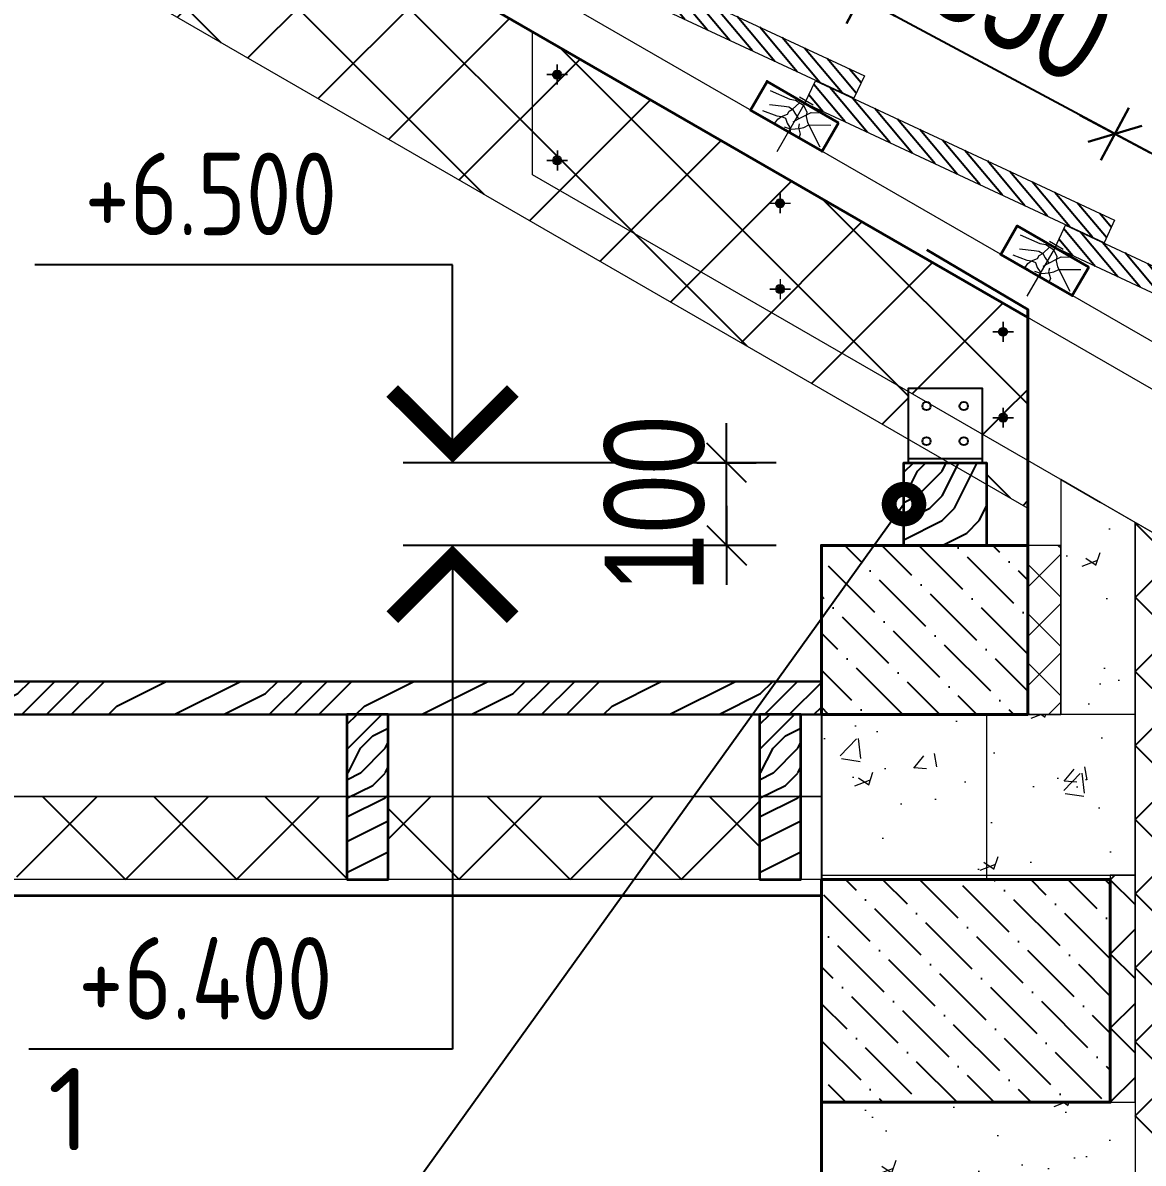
# Model space of a CAD drawing. Extents: x -12289450 to -10763036, y -7834513 to -6150123.
# Drawn here: x -10887902 to -10886544, y -7677594 to -7676211 of the extents above; entities that cross this region are included whole.
import ezdxf

# ---------------------------------------------------------------- set-up
doc = ezdxf.new("R2010")
doc.units = 0
doc.header["$LTSCALE"] = 25
doc.header["$PDMODE"] = 35
doc.linetypes.add('CENTER', pattern=[50.8, 31.75, -6.35, 6.35, -6.35])
doc.linetypes.add('HIDDEN', pattern=[9.525, 6.35, -3.175])
doc.layers.get('DefPoints').update_dxf_attribs({"color": 10, "lineweight": 30})
for name, color, linetype in [('005-РАЗМЕРЫ', 252, 'Continuous'), ('008-ШТРИХОВКА', 252, 'Continuous'), ('014-ОСИ', 251, 'CENTER'), ('1рамка1', 7, 'Continuous'), ('Крыши', 7, 'Continuous'), ('Примечания', 7, 'Continuous')]:
    doc.layers.add(name, color=color, linetype=linetype)
for name, color, linetype, lineweight in [('RAZMER', 7, 'Continuous', 9), ('Перегор', 4, 'Continuous', 20), ('Стена', 7, 'Continuous', 5), ('СТЕНЫ', 5, 'Continuous', 40), ('Штрих', 9, 'Continuous', 13), ('штриховка', 252, 'Continuous', 9)]:
    doc.layers.add(name, color=color, linetype=linetype, lineweight=lineweight)
doc.styles.add('GOST 2.304', font='cs_gost2304.shx')
doc.styles.add('ROMANT', font='romant.shx', dxfattribs={"height": 2})
doc.styles.add('TXT0', font='txt', dxfattribs={"width": 0.8})
doc.dimstyles.new('Копия 3 РАЗМЕРЫ 3', dxfattribs={"dimscale": 30, "dimtxt": 4, "dimasz": 0.08, "dimexe": 0, "dimexo": 0, "dimgap": 0.9, "dimtad": 1, "dimdec": 0, "dimzin": 0, "dimdsep": 46, "dimtxsty": 'TXT0', "dimblk1": 'A8MITTA', "dimblk2": 'A8MITTA', "dimsah": 1, "dimcen": 0.3, "dimse1": 1, "dimse2": 1, "dimadec": 0, "dimazin": 0, "dimtp": 6, "dimtm": 6, "dimtfac": 1, "dimtdec": 0, "dimtofl": 0, "dimtmove": 0, "dimatfit": 3, "dimldrblk": 'A8MITTA', "dimfxl": 0, "dimtolj": 1, "dimtzin": 0, "dimarcsym": 0})
pattern_1 = [(135, (32807.712, 2853.85), (-61.73926083, 16.83798023), [79.375, -15.875, 0, -15.875])]

# ---------------------------------------------------------------- blocks, each defined once
blk = doc.blocks.new('ytjtyj')
at = {"layer": 'Перегор', "linetype": 'Continuous'}
for p, q in [((-3.6, 13.4), (-21.6, 6.9)), ((-12.6, 10.2), (11.8, -56.9))]:
    blk.add_line(p, q, dxfattribs=at)
at = {"layer": 'Стена', "linetype": 'Continuous', "ltscale": 100}
blk.add_line((51.9, -12.5), (38.2, 25), dxfattribs=at)
blk.add_lwpolyline([(-55.8, -9.2), (-42.1, -46.8), (51.9, -12.5), (38.2, 25), (-55.8, -9.2)], close=True, dxfattribs=at)
at = {"layer": 'Штрих', "linetype": 'Continuous', "ltscale": 100}
for p, q in [((32.8, 15.1), (7.6, 8.6)), ((-10.2, 4.4), (-15.6, -3.3)), ((0.3, 8.6), (-10.2, 4.4)), ((2, -2.6), (-4.9, 6.5)), ((7.6, 8.6), (0.3, 8.6)), ((-20.7, -18.1), (-46.9, -13.8)), ((-20.7, -2.7), (-33.2, -0.9)), ((-15.6, -6.6), (-20.7, -2.7)), ((-15.6, -8.5), (-18.6, -15.3)), ((-15.6, -3.3), (-15.6, -8.5)), ((-7.2, -13), (-15.6, -6.6)), ((-1.7, -7.1), (-7.2, -13)), ((-1.2, -17.6), (-7.2, -13)), ((2, -2.6), (-1.7, -7.1)), ((7.1, -0.5), (2, -2.6)), ((5.7, -5.8), (2, -2.6)), ((7.2, -9.7), (5.7, -5.8)), ((12.9, -0.7), (7.1, -0.5)), ((13.7, -13.8), (7.2, -9.7)), ((13.7, -13.8), (8.7, -14.8)), ((30.7, -2.1), (12.9, -0.7)), ((17.6, -17.7), (13.7, -13.8)), ((19.4, -13.8), (13.7, -13.8)), ((37.5, -10.5), (19.4, -13.8)), ((-18.6, -15.3), (-38.4, -41.9)), ((-15.1, -22.2), (-20.7, -18.1)), ((-9.5, -24.4), (-15.1, -22.2)), ((-8.9, -23.1), (-12.3, -30.7)), ((-0.7, -26.6), (-9.5, -24.4)), ((-9, -18.9), (-8.9, -23.1)), ((8.3, -25.3), (-0.7, -26.6)), ((1.3, -25.2), (0.1, -30.6)), ((5.7, -20.6), (1.3, -25.2)), ((8.7, -14.8), (5.7, -20.6)), ((17.5, -23.8), (14, -25.5)), ((21.4, -22.6), (17.5, -23.8)), ((20.1, -23), (17.6, -17.7)), ((-12.3, -30.7), (-11.7, -34.8))]:
    blk.add_line(p, q, dxfattribs=at)
blk = doc.blocks.new('A8MITTA', base_point=(3180, 3140))
for p, q in [((3180, 3155), (3180, 3125)), ((3170, 3130), (3190, 3150)), ((3160, 3140), (3200, 3140))]:
    blk.add_line(p, q)
blk = doc.blocks.new('*D1238')
at = {"layer": '005-РАЗМЕРЫ', "color": 0, "lineweight": -2, "ltscale": 4, "transparency": 16777216}
blk.add_line((-10886272.5, -7676510.5), (-10886576.5, -7676347.3), dxfattribs=at)
at = {"layer": 'DefPoints', "color": 0, "ltscale": 4, "transparency": 16777216}
for p in [(-10886578.6, -7676346.1), (-10886661, -7676499.5), (-10886357.9, -7676674.5)]:
    blk.add_point(p, dxfattribs=at)
at = {"layer": '005-РАЗМЕРЫ', "color": 0, "lineweight": -2, "ltscale": 4, "transparency": 16777216, "xscale": 2.4, "yscale": 2.4, "zscale": 2.4}
for p, rotation in [((-10886578.6, -7676346.1), 151.7584222115959), ((-10886270.4, -7676511.7), 331.7584222115959)]:
    blk.add_blockref('A8MITTA', p, dxfattribs=dict(at, rotation=rotation))
at = {"layer": '005-РАЗМЕРЫ', "color": 0, "ltscale": 4, "transparency": 16777216, "insert": (-10886383.3, -7676352.3), "char_height": 120, "attachment_point": 5, "rotation": 331.7584, "style": 'TXT0'}
blk.add_mtext('\\A1;350', dxfattribs=at)
blk = doc.blocks.new('*D1239')
at = {"layer": '005-РАЗМЕРЫ', "color": 0, "lineweight": -2, "ltscale": 4, "transparency": 16777216}
blk.add_line((-10886580.7, -7676345), (-10886884.7, -7676181.7), dxfattribs=at)
at = {"layer": 'DefPoints', "color": 0, "ltscale": 4, "transparency": 16777216}
for p in [(-10886886.8, -7676180.6), (-10886964.1, -7676324.5), (-10886661, -7676499.5)]:
    blk.add_point(p, dxfattribs=at)
at = {"layer": '005-РАЗМЕРЫ', "color": 0, "lineweight": -2, "ltscale": 4, "transparency": 16777216, "xscale": 2.4, "yscale": 2.4, "zscale": 2.4}
for p, rotation in [((-10886886.8, -7676180.6), 151.7584222115959), ((-10886578.6, -7676346.1), 331.7584222115959)]:
    blk.add_blockref('A8MITTA', p, dxfattribs=dict(at, rotation=rotation))
at = {"layer": '005-РАЗМЕРЫ', "color": 0, "ltscale": 4, "transparency": 16777216, "insert": (-10886691.5, -7676186.7), "char_height": 120, "attachment_point": 5, "rotation": 331.7584, "style": 'TXT0'}
blk.add_mtext('\\A1;350', dxfattribs=at)
blk = doc.blocks.new('*D1240')
at = {"layer": '005-РАЗМЕРЫ', "color": 0, "lineweight": -2, "ltscale": 4, "transparency": 16777216}
blk.add_line((-10886888.9, -7676179.5), (-10887192.8, -7676016.2), dxfattribs=at)
at = {"layer": 'DefPoints', "color": 0, "ltscale": 4, "transparency": 16777216}
for p in [(-10887195, -7676015.1), (-10887267.2, -7676149.5), (-10886964.1, -7676324.5)]:
    blk.add_point(p, dxfattribs=at)
at = {"layer": '005-РАЗМЕРЫ', "color": 0, "lineweight": -2, "ltscale": 4, "transparency": 16777216, "xscale": 2.4, "yscale": 2.4, "zscale": 2.4}
for p, rotation in [((-10887195, -7676015.1), 151.7584222115959), ((-10886886.8, -7676180.6), 331.7584222115959)]:
    blk.add_blockref('A8MITTA', p, dxfattribs=dict(at, rotation=rotation))
at = {"layer": '005-РАЗМЕРЫ', "color": 0, "ltscale": 4, "transparency": 16777216, "insert": (-10886999.7, -7676021.2), "char_height": 120, "attachment_point": 5, "rotation": 331.7584, "style": 'TXT0'}
blk.add_mtext('\\A1;350', dxfattribs=at)
blk = doc.blocks.new('*D1251')
at = {"layer": '005-РАЗМЕРЫ', "color": 0, "lineweight": -2, "ltscale": 4, "transparency": 16777216}
blk.add_line((-10887049.2, -7676842.5), (-10887049.2, -7676747.3), dxfattribs=at)
at = {"layer": 'DefPoints', "color": 0, "ltscale": 4, "transparency": 16777216}
for p in [(-10887052.9, -7676744.9), (-10887049.2, -7676744.9), (-10887052.9, -7676844.9)]:
    blk.add_point(p, dxfattribs=at)
at = {"layer": '005-РАЗМЕРЫ', "color": 0, "lineweight": -2, "ltscale": 4, "transparency": 16777216, "xscale": 2.4, "yscale": 2.4, "zscale": 2.4}
for p, rotation in [((-10887049.2, -7676744.9), 90), ((-10887049.2, -7676844.9), 270)]:
    blk.add_blockref('A8MITTA', p, dxfattribs=dict(at, rotation=rotation))
at = {"layer": '005-РАЗМЕРЫ', "color": 0, "ltscale": 4, "transparency": 16777216, "insert": (-10887136.2, -7676794.9), "char_height": 120, "attachment_point": 5, "rotation": 90, "style": 'TXT0'}
blk.add_mtext('\\A1;100', dxfattribs=at)

msp = doc.modelspace()

# ---------------------------------------------------------------- hatches: boundary and pattern name
at = {"layer": '008-ШТРИХОВКА', "ltscale": 3}
h = msp.add_hatch(dxfattribs=at)
h.set_pattern_fill('ANSI37', color=256, scale=30)
h.set_pattern_definition([(45, (-10891138.46, -7676799.76), (-67.352, 67.352), []), (135, (-10891138.46, -7676799.76), (-67.352, -67.352), [])])
h.paths.add_polyline_path([(-10890027.6, -7675150.5, -0.121044), (-10890162.8, -7674997.7), (-10891138.5, -7675560.9), (-10891138.5, -7675791.9), (-10891017.8, -7675722.2), (-10891036.5, -7675661, -0.503597), (-10891048.1, -7675652.3, -1), (-10891030.1, -7675652.3, -0.330143), (-10891036.5, -7675661), (-10891017.8, -7675722.2)])
h.paths.add_polyline_path([(-10889834.2, -7675038.8), (-10889834.2, -7675010), (-10889984.1, -7675010), (-10889984.1, -7674894.4), (-10890162.8, -7674997.7, 0.121044), (-10890027.6, -7675150.5)])
h.paths.add_polyline_path([(-10889829.2, -7674919.9), (-10889784.2, -7674919.9), (-10889784.2, -7674779), (-10889784.2, -7674779), (-10889984.1, -7674894.4), (-10889984.1, -7675010), (-10889834.2, -7675010), (-10889834.2, -7675009.9), (-10889829.2, -7675009.9)])
h.paths.add_polyline_path([(-10889584.1, -7674894.6), (-10889784.2, -7674779), (-10889784.2, -7674919.9), (-10889739.2, -7674919.9), (-10889739.2, -7675009.9), (-10889734.2, -7675009.9), (-10889584.1, -7675010)])
h.paths.add_polyline_path([(-10889719.3, -7674912), (-10889719.3, -7674911, 0.400203), (-10889724, -7674916), (-10889723.1, -7674916, -0.40079)], flags=0)
h.paths.add_polyline_path([(-10889719.2, -7674912), (-10889719.2, -7674911, 0.406669), (-10889724.1, -7674916), (-10889723, -7674916, -0.40079)], flags=16)
h.paths.add_polyline_path([(-10889649.3, -7674920), (-10889649.3, -7674921, 0.425077), (-10889644.1, -7674916), (-10889645.1, -7674916, -0.427766)], flags=16)
h.paths.add_polyline_path([(-10889719.3, -7674975.7), (-10889719.3, -7674974.7, 0.400203), (-10889724, -7674979.7), (-10889723.1, -7674979.7, -0.40079)], flags=16)
h.paths.add_polyline_path([(-10889719.2, -7674983.7), (-10889719.2, -7674984.7, 0.421798), (-10889714.1, -7674979.7), (-10889715, -7674979.7, -0.427766)], flags=16)
h.paths.add_polyline_path([(-10889719.3, -7674848.2), (-10889719.3, -7674847.2, 0.400203), (-10889724, -7674852.2), (-10889723.1, -7674852.2, -0.40079)], flags=0)
h.paths.add_polyline_path([(-10889719.2, -7674848.2), (-10889719.2, -7674847.2, 0.406669), (-10889724.1, -7674852.2), (-10889723, -7674852.2, -0.40079)], flags=16)
h.paths.add_polyline_path([(-10889405.4, -7674997.7), (-10889584.1, -7674894.6), (-10889584.1, -7675010), (-10889734.2, -7675010), (-10889734.2, -7675038.8), (-10889540.7, -7675150.6, 0.121047)])
h.paths.add_polyline_path([(-10889405.4, -7674997.7, -0.121047), (-10889540.7, -7675150.6), (-10888788.1, -7675585.1), (-10888672.6, -7675431.1, -0.379494), (-10888675, -7675419.4)])
h.paths.add_polyline_path([(-10888544.3, -7675494.9), (-10888544.3, -7675725.8), (-10888316.3, -7675857.5), (-10888245.9, -7675781.6, -0.208652), (-10888248.8, -7675775, -1), (-10888230.8, -7675775, -0.654736), (-10888245.9, -7675781.6), (-10888316.3, -7675857.5), (-10886829.2, -7676716), (-10886829.2, -7676658.3), (-10887284.2, -7676395.6), (-10887284.2, -7676222.4)])
h.paths.add_polyline_path([(-10886684.2, -7676742), (-10886739.2, -7676710.3), (-10886739.2, -7676744.9), (-10886734.2, -7676744.9), (-10886734.2, -7676770.9), (-10886684.2, -7676799.8)])
h.paths.add_polyline_path([(-10886766.7, -7676718.6, 1), (-10886756.7, -7676718.6, 1)], flags=17)
h.paths.add_polyline_path([(-10886739.2, -7676654.9), (-10886829.2, -7676654.9), (-10886829.2, -7676658.3), (-10886807, -7676671.1, -0.277163), (-10886802.5, -7676673.7), (-10886739.2, -7676710.3)], flags=17)
h.paths.add_polyline_path([(-10886756.7, -7676676.1, -1), (-10886766.7, -7676676.1, -1)], flags=16)
h.paths.add_polyline_path([(-10886684.2, -7676568.8), (-10887284.2, -7676222.4), (-10887284.2, -7676395.6), (-10886829.2, -7676658.3), (-10886829.2, -7676654.9), (-10886739.2, -7676654.9), (-10886739.2, -7676710.3), (-10886684.2, -7676742)])
h.paths.add_polyline_path([(-10886719.2, -7676586.1, -1), (-10886709.2, -7676586.1, -1)], flags=16)
h.paths.add_polyline_path([(-10886718.2, -7676586.1, -1), (-10886710.2, -7676586.1, -1)], flags=0)
h.paths.add_polyline_path([(-10886709, -7676690.2, -1), (-10886719, -7676690.2, -1)], flags=16)
h.paths.add_polyline_path([(-10886979.2, -7676534.3, -1), (-10886989.2, -7676534.3, -1)], flags=16)
h.paths.add_polyline_path([(-10886979.4, -7676430.3, -1), (-10886989.4, -7676430.3, -1)], flags=16)
h.paths.add_polyline_path([(-10886980.3, -7676430.3, -1), (-10886988.4, -7676430.3, -1)], flags=0)
h.paths.add_polyline_path([(-10887249.4, -7676378.3, -1), (-10887259.4, -7676378.3, -1)], flags=16)
h.paths.add_polyline_path([(-10887249.5, -7676274.3, -1), (-10887259.5, -7676274.3, -1)], flags=16)
h.paths.add_polyline_path([(-10887250.5, -7676274.3, -1), (-10887258.6, -7676274.3, -1)], flags=0)
at = {"layer": '008-ШТРИХОВКА'}
h = msp.add_hatch(dxfattribs=at)
h.set_pattern_fill('ANSI31', color=251, scale=4, angle=5, style=0)
h.set_pattern_definition([(130, (-22644747.984, -662320.611), (9.728764428, 8.163402643), [])])
h.paths.add_polyline_path([(-10887254.7, -7676135.2), (-10887253.2, -7676132.5), (-10887255.9, -7676130.9), (-10887244.6, -7676106.8), (-10886882.1, -7676275.9), (-10886894.8, -7676303)])
h = msp.add_hatch(dxfattribs=at)
h.set_pattern_fill('ANSI31', color=251, scale=4, angle=5, style=0)
h.set_pattern_definition([(130, (-22644444.875, -662495.611), (9.728764428, 8.163402643), [])])
h.paths.add_polyline_path([(-10886951.6, -7676310.2), (-10886950.1, -7676307.5), (-10886952.8, -7676305.9), (-10886941.5, -7676281.8), (-10886579, -7676450.9), (-10886591.7, -7676478)])
h = msp.add_hatch(dxfattribs=at)
h.set_pattern_fill('ANSI31', color=251, scale=4, angle=5, style=0)
h.set_pattern_definition([(130, (-22644141.766, -662670.611), (9.728764428, 8.163402643), [])])
h.paths.add_polyline_path([(-10886648.5, -7676485.2), (-10886647, -7676482.5), (-10886649.7, -7676480.9), (-10886638.4, -7676456.8), (-10886275.9, -7676625.9), (-10886288.6, -7676653)])
h = msp.add_hatch(dxfattribs=at)
h.set_pattern_fill('WOODFACE', color=251, scale=300, style=0, pattern_type=2)
h.set_pattern_definition([(0, (787321.93, -569530.14), (300, 300), [15, -285]), (90, (787441.93, -569425.14), (-300, 300), [30, -270]), (45, (787381.93, -569455.14), (3e-14, 300), [21.21, -63.63, 21.21, -42.42, 148.5, -127.2940687]), (45, (787306.93, -569545.14), (3e-14, 300), [21.213, -42.426, 21.213, -339.4120686]), (45, (787411.93, -569515.14), (3e-14, 300), [21.213, -403.0510686]), (45, (787441.93, -569530.14), (3e-14, 300), [21.213, -403.0510686]), (45, (787396.93, -569500.14), (3e-14, 300), [21.213, -403.0510686]), (45, (787381.93, -569485.14), (3e-14, 300), [42.426, -381.8380686]), (45, (787456.93, -569260.14), (3e-14, 300), [42.426, -381.8380686]), (45, (787351.93, -569470.14), (3e-14, 300), [84.852, -339.4120686]), (45, (787336.93, -569455.14), (3e-14, 300), [84.852, -339.4120686]), (45, (787531.93, -569365.14), (3e-14, 300), [84.852, -339.4120686]), (45, (787321.93, -569425.14), (3e-14, 300), [63.6396, -360.6244686]), (45, (787261.93, -569380.14), (3e-14, 300), [63.6396, -360.6244686]), (45, (787291.93, -569410.14), (3e-14, 300), [63.6396, -360.6244686]), (45, (787486.93, -569320.14), (3e-14, 300), [106.06602, -318.1980486]), (45, (787456.93, -569305.14), (3e-14, 300), [106.06602, -318.1980486]), (45, (787486.93, -569380.14), (3e-14, 300), [148.492424, -275.7716445]), (26.5650512, (787351.93, -569500.14), (300, 1e-07), [33.541017, -637.279374]), (26.5650512, (787411.93, -569410.14), (300, 1e-07), [33.541017, -637.279374]), (26.5650512, (787396.93, -569440.14), (300, 1e-07), [33.541017, -637.279374]), (26.5650512, (787336.93, -569530.14), (300, 1e-07), [67.08204, -603.738353]), (26.5650512, (787396.93, -569395.14), (300, 1e-07), [100.623059, -570.197334]), (26.5650512, (787366.93, -569380.14), (300, 1e-07), [134.1640785, -536.6563146]), (26.5650512, (787336.93, -569365.14), (300, 1e-07), [134.1640785, -536.6563146]), (26.5650512, (787291.93, -569275.14), (300, 1e-07), [134.1640785, -536.6563146]), (26.5650512, (787291.93, -569305.14), (300, 1e-07), [167.7051, -503.115293]), (26.5650512, (787306.93, -569335.14), (300, 1e-07), [167.7051, -503.115293]), (63.4349488, (787411.93, -569455.14), (2e-08, 300), [33.541017, -637.279374]), (63.4349488, (787366.93, -569485.14), (2e-08, 300), [33.541017, -637.279374]), (63.4349488, (787321.93, -569530.14), (2e-08, 300), [67.08204, -603.738353]), (63.4349488, (787411.93, -569485.14), (2e-08, 300), [67.08204, -603.738353]), (63.4349488, (787291.93, -569545.14), (2e-08, 300), [100.623059, -570.197334]), (63.4349488, (787261.93, -569545.14), (2e-08, 300), [134.1640785, -536.6563146]), (63.4349488, (787531.93, -569530.14), (2e-08, 300), [134.1640785, -536.6563146]), (63.4349488, (787426.93, -569500.14), (2e-08, 300), [134.1640785, -536.6563146]), (63.4349488, (787486.93, -569530.14), (2e-08, 300), [167.7051, -503.115293]), (63.4349488, (787456.93, -569515.14), (2e-08, 300), [167.7051, -503.115293])])
h.paths.add_polyline_path([(-10886734.2, -7676844.9), (-10886734.2, -7676744.9), (-10886834.2, -7676744.9), (-10886834.2, -7676844.9)])
at = {"layer": '008-ШТРИХОВКА', "ltscale": 4}
h = msp.add_hatch(dxfattribs=at)
h.set_pattern_fill('ANSI37', color=256, scale=20, style=0)
h.set_pattern_definition([(45, (-10886554.17, -7680589.875), (-44.9013, 44.9013), []), (135, (-10886554.17, -7680589.875), (-44.9013, -44.9013), [])])
h.paths.add_polyline_path([(-10886554.1, -7677811.4), (-10886504.2, -7677811.4), (-10886504.2, -7676846), (-10886554.2, -7676817.1), (-10886554.2, -7677049.9)])
h = msp.add_hatch(dxfattribs=at)
h.set_pattern_fill('ANSI36', color=256, scale=10, angle=90, style=0)
h.set_pattern_definition(pattern_1)
h.paths.add_polyline_path([(-10886684.2, -7676844.9), (-10886934.2, -7676844.9), (-10886934.2, -7677049.9), (-10886684.2, -7677049.9)])
at = {"layer": '008-ШТРИХОВКА', "lineweight": 9}
h = msp.add_hatch(dxfattribs=at)
h.set_pattern_fill('ANSI37', color=251, scale=13.333333, angle=90, style=0)
h.set_pattern_definition([(135, (-11615208.635, -7047784.715), (-29.934187, -29.934187), []), (225, (-11615208.635, -7047784.715), (29.934187, -29.934187), [])])
h.paths.add_polyline_path([(-10886644.2, -7676844.9), (-10886684.2, -7676844.9), (-10886684.2, -7677049.9), (-10886644.2, -7677049.9)])
at = {"layer": '008-ШТРИХОВКА'}
h = msp.add_hatch(dxfattribs=at)
h.set_pattern_fill('WOODFACE', color=251, scale=300, style=0, pattern_type=2)
h.set_pattern_definition([(0, (-10896173.06, -7677234.88), (300, 300), [15, -285]), (90, (-10896053.06, -7677129.88), (-300, 300), [30, -270]), (45, (-10896113.06, -7677159.88), (3e-14, 300), [21.21, -63.63, 21.21, -42.42, 148.5, -127.294]), (45, (-10896188.06, -7677249.88), (3e-14, 300), [21.213, -42.426, 21.213, -339.412]), (45, (-10896083.06, -7677219.88), (3e-14, 300), [21.213, -403.051]), (45, (-10896053.06, -7677234.88), (3e-14, 300), [21.213, -403.051]), (45, (-10896098.06, -7677204.88), (3e-14, 300), [21.213, -403.051]), (45, (-10896113.06, -7677189.88), (3e-14, 300), [42.426, -381.838]), (45, (-10896038.06, -7676964.88), (3e-14, 300), [42.426, -381.838]), (45, (-10896143.06, -7677174.88), (3e-14, 300), [84.852, -339.412]), (45, (-10896158.06, -7677159.88), (3e-14, 300), [84.852, -339.412]), (45, (-10895963.06, -7677069.88), (3e-14, 300), [84.852, -339.412]), (45, (-10896173.06, -7677129.88), (3e-14, 300), [63.64, -360.6245]), (45, (-10896233.06, -7677084.88), (3e-14, 300), [63.64, -360.6245]), (45, (-10896203.06, -7677114.88), (3e-14, 300), [63.64, -360.6245]), (45, (-10896008.06, -7677024.88), (3e-14, 300), [106.066, -318.198]), (45, (-10896038.06, -7677009.88), (3e-14, 300), [106.066, -318.198]), (45, (-10896008.06, -7677084.88), (3e-14, 300), [148.492, -275.772]), (26.565, (-10896143.06, -7677204.88), (300, 1e-07), [33.541, -637.279]), (26.565, (-10896083.06, -7677114.88), (300, 1e-07), [33.541, -637.279]), (26.565, (-10896098.06, -7677144.88), (300, 1e-07), [33.541, -637.279]), (26.565, (-10896158.06, -7677234.88), (300, 1e-07), [67.082, -603.738]), (26.565, (-10896098.06, -7677099.88), (300, 1e-07), [100.623, -570.197]), (26.565, (-10896128.06, -7677084.88), (300, 1e-07), [134.164, -536.656]), (26.565, (-10896158.06, -7677069.88), (300, 1e-07), [134.164, -536.656]), (26.565, (-10896203.06, -7676979.88), (300, 1e-07), [134.164, -536.656]), (26.565, (-10896203.06, -7677009.88), (300, 1e-07), [167.705, -503.115]), (26.565, (-10896188.06, -7677039.88), (300, 1e-07), [167.705, -503.115]), (63.435, (-10896083.06, -7677159.88), (2e-08, 300), [33.541, -637.279]), (63.435, (-10896128.06, -7677189.88), (2e-08, 300), [33.541, -637.279]), (63.435, (-10896173.06, -7677234.88), (2e-08, 300), [67.082, -603.738]), (63.435, (-10896083.06, -7677189.88), (2e-08, 300), [67.082, -603.738]), (63.435, (-10896203.06, -7677249.88), (2e-08, 300), [100.623, -570.197]), (63.435, (-10896233.06, -7677249.88), (2e-08, 300), [134.164, -536.656]), (63.435, (-10895963.06, -7677234.88), (2e-08, 300), [134.164, -536.656]), (63.435, (-10896068.06, -7677204.88), (2e-08, 300), [134.164, -536.656]), (63.435, (-10896008.06, -7677234.88), (2e-08, 300), [167.705, -503.115]), (63.435, (-10896038.06, -7677219.88), (2e-08, 300), [167.705, -503.115])])
h.paths.add_polyline_path([(-10891364.2, -7677050), (-10891414.2, -7677050), (-10891422.1, -7677049.9), (-10891372.1, -7677049.9)], flags=16)
h.paths.add_polyline_path([(-10891279.9, -7677009.9), (-10891279.9, -7677050), (-10886934.2, -7677050.1), (-10886934.2, -7677009.9)])
h = msp.add_hatch(dxfattribs=at)
h.set_pattern_fill('WOODFACE', color=251, scale=300, style=0, pattern_type=2)
h.set_pattern_definition([(0, (786646.93, -569866.07), (300, 300), [15, -285]), (90, (786766.93, -569761.07), (-300, 300), [30, -270]), (45, (786706.93, -569791.07), (3e-14, 300), [21.21, -63.63, 21.21, -42.42, 148.5, -127.2940687]), (45, (786631.93, -569881.07), (3e-14, 300), [21.213, -42.426, 21.213, -339.4120686]), (45, (786736.93, -569851.07), (3e-14, 300), [21.213, -403.0510686]), (45, (786766.93, -569866.07), (3e-14, 300), [21.213, -403.0510686]), (45, (786721.93, -569836.07), (3e-14, 300), [21.213, -403.0510686]), (45, (786706.93, -569821.07), (3e-14, 300), [42.426, -381.8380686]), (45, (786781.93, -569596.07), (3e-14, 300), [42.426, -381.8380686]), (45, (786676.93, -569806.07), (3e-14, 300), [84.852, -339.4120686]), (45, (786661.93, -569791.07), (3e-14, 300), [84.852, -339.4120686]), (45, (786856.93, -569701.07), (3e-14, 300), [84.852, -339.4120686]), (45, (786646.93, -569761.07), (3e-14, 300), [63.6396, -360.6244686]), (45, (786586.93, -569716.07), (3e-14, 300), [63.6396, -360.6244686]), (45, (786616.93, -569746.07), (3e-14, 300), [63.6396, -360.6244686]), (45, (786811.93, -569656.07), (3e-14, 300), [106.06602, -318.1980486]), (45, (786781.93, -569641.07), (3e-14, 300), [106.06602, -318.1980486]), (45, (786811.93, -569716.07), (3e-14, 300), [148.492424, -275.7716445]), (26.5650512, (786676.93, -569836.07), (300, 1e-07), [33.541017, -637.279374]), (26.5650512, (786736.93, -569746.07), (300, 1e-07), [33.541017, -637.279374]), (26.5650512, (786721.93, -569776.07), (300, 1e-07), [33.541017, -637.279374]), (26.5650512, (786661.93, -569866.07), (300, 1e-07), [67.08204, -603.738353]), (26.5650512, (786721.93, -569731.07), (300, 1e-07), [100.623059, -570.197334]), (26.5650512, (786691.93, -569716.07), (300, 1e-07), [134.1640785, -536.6563146]), (26.5650512, (786661.93, -569701.07), (300, 1e-07), [134.1640785, -536.6563146]), (26.5650512, (786616.93, -569611.07), (300, 1e-07), [134.1640785, -536.6563146]), (26.5650512, (786616.93, -569641.07), (300, 1e-07), [167.7051, -503.115293]), (26.5650512, (786631.93, -569671.07), (300, 1e-07), [167.7051, -503.115293]), (63.4349488, (786736.93, -569791.07), (2e-08, 300), [33.541017, -637.279374]), (63.4349488, (786691.93, -569821.07), (2e-08, 300), [33.541017, -637.279374]), (63.4349488, (786646.93, -569866.07), (2e-08, 300), [67.08204, -603.738353]), (63.4349488, (786736.93, -569821.07), (2e-08, 300), [67.08204, -603.738353]), (63.4349488, (786616.93, -569881.07), (2e-08, 300), [100.623059, -570.197334]), (63.4349488, (786586.93, -569881.07), (2e-08, 300), [134.1640785, -536.6563146]), (63.4349488, (786856.93, -569866.07), (2e-08, 300), [134.1640785, -536.6563146]), (63.4349488, (786751.93, -569836.07), (2e-08, 300), [134.1640785, -536.6563146]), (63.4349488, (786811.93, -569866.07), (2e-08, 300), [167.7051, -503.115293]), (63.4349488, (786781.93, -569851.07), (2e-08, 300), [167.7051, -503.115293])])
h.paths.add_polyline_path([(-10887459.2, -7677249.9), (-10887459.2, -7677049.9), (-10887509.2, -7677049.9), (-10887509.2, -7677249.9)])
h = msp.add_hatch(dxfattribs=at)
h.set_pattern_fill('WOODFACE', color=251, scale=300, style=0, pattern_type=2)
h.set_pattern_definition([(0, (787146.93, -569866.07), (300, 300), [15, -285]), (90, (787266.93, -569761.07), (-300, 300), [30, -270]), (45, (787206.93, -569791.07), (3e-14, 300), [21.21, -63.63, 21.21, -42.42, 148.5, -127.2940687]), (45, (787131.93, -569881.07), (3e-14, 300), [21.213, -42.426, 21.213, -339.4120686]), (45, (787236.93, -569851.07), (3e-14, 300), [21.213, -403.0510686]), (45, (787266.93, -569866.07), (3e-14, 300), [21.213, -403.0510686]), (45, (787221.93, -569836.07), (3e-14, 300), [21.213, -403.0510686]), (45, (787206.93, -569821.07), (3e-14, 300), [42.426, -381.8380686]), (45, (787281.93, -569596.07), (3e-14, 300), [42.426, -381.8380686]), (45, (787176.93, -569806.07), (3e-14, 300), [84.852, -339.4120686]), (45, (787161.93, -569791.07), (3e-14, 300), [84.852, -339.4120686]), (45, (787356.93, -569701.07), (3e-14, 300), [84.852, -339.4120686]), (45, (787146.93, -569761.07), (3e-14, 300), [63.6396, -360.6244686]), (45, (787086.93, -569716.07), (3e-14, 300), [63.6396, -360.6244686]), (45, (787116.93, -569746.07), (3e-14, 300), [63.6396, -360.6244686]), (45, (787311.93, -569656.07), (3e-14, 300), [106.06602, -318.1980486]), (45, (787281.93, -569641.07), (3e-14, 300), [106.06602, -318.1980486]), (45, (787311.93, -569716.07), (3e-14, 300), [148.492424, -275.7716445]), (26.5650512, (787176.93, -569836.07), (300, 1e-07), [33.541017, -637.279374]), (26.5650512, (787236.93, -569746.07), (300, 1e-07), [33.541017, -637.279374]), (26.5650512, (787221.93, -569776.07), (300, 1e-07), [33.541017, -637.279374]), (26.5650512, (787161.93, -569866.07), (300, 1e-07), [67.08204, -603.738353]), (26.5650512, (787221.93, -569731.07), (300, 1e-07), [100.623059, -570.197334]), (26.5650512, (787191.93, -569716.07), (300, 1e-07), [134.1640785, -536.6563146]), (26.5650512, (787161.93, -569701.07), (300, 1e-07), [134.1640785, -536.6563146]), (26.5650512, (787116.93, -569611.07), (300, 1e-07), [134.1640785, -536.6563146]), (26.5650512, (787116.93, -569641.07), (300, 1e-07), [167.7051, -503.115293]), (26.5650512, (787131.93, -569671.07), (300, 1e-07), [167.7051, -503.115293]), (63.4349488, (787236.93, -569791.07), (2e-08, 300), [33.541017, -637.279374]), (63.4349488, (787191.93, -569821.07), (2e-08, 300), [33.541017, -637.279374]), (63.4349488, (787146.93, -569866.07), (2e-08, 300), [67.08204, -603.738353]), (63.4349488, (787236.93, -569821.07), (2e-08, 300), [67.08204, -603.738353]), (63.4349488, (787116.93, -569881.07), (2e-08, 300), [100.623059, -570.197334]), (63.4349488, (787086.93, -569881.07), (2e-08, 300), [134.1640785, -536.6563146]), (63.4349488, (787356.93, -569866.07), (2e-08, 300), [134.1640785, -536.6563146]), (63.4349488, (787251.93, -569836.07), (2e-08, 300), [134.1640785, -536.6563146]), (63.4349488, (787311.93, -569866.07), (2e-08, 300), [167.7051, -503.115293]), (63.4349488, (787281.93, -569851.07), (2e-08, 300), [167.7051, -503.115293])])
h.paths.add_polyline_path([(-10886959.2, -7677249.9), (-10886959.2, -7677049.9), (-10887009.2, -7677049.9), (-10887009.2, -7677249.9)])
at = {"layer": '008-ШТРИХОВКА', "ltscale": 3}
h = msp.add_hatch(dxfattribs=at)
h.set_pattern_fill('ANSI37', color=256, scale=30)
h.set_pattern_definition([(45, (-10891279.88, -7677249.875), (-67.352, 67.352), []), (135, (-10891279.88, -7677249.875), (-67.352, -67.352), [])])
h.paths.add_polyline_path([(-10890809.2, -7677149.9), (-10891279.9, -7677149.9), (-10891279.9, -7677249.9), (-10890809.2, -7677249.9)])
h.paths.add_polyline_path([(-10890209.2, -7677149.9), (-10890759.2, -7677149.9), (-10890759.2, -7677249.9), (-10890209.2, -7677249.9)])
h.paths.add_polyline_path([(-10889933.7, -7677149.9), (-10890159.2, -7677149.9), (-10890159.2, -7677249.9), (-10889933.1, -7677249.9), (-10889892, -7677184.3, -0.065298)])
h.paths.add_polyline_path([(-10889859.2, -7677201, -0.044463), (-10889892, -7677184.3), (-10889933.1, -7677249.9), (-10889859.2, -7677249.9)])
h.paths.add_polyline_path([(-10889859.2, -7677149.9), (-10889933.7, -7677149.9, 0.065298), (-10889892, -7677184.3, 0.044463), (-10889859.2, -7677201)])
h.paths.add_polyline_path([(-10889209.2, -7677149.4), (-10889629.4, -7677149.3, -0.117308), (-10889709.2, -7677202.8), (-10889709.2, -7677249.9), (-10889209.2, -7677249.9)])
h.paths.add_polyline_path([(-10889629.4, -7677149.3), (-10889709.2, -7677149.3), (-10889709.2, -7677202.8, 0.117308)])
h.paths.add_polyline_path([(-10888889.2, -7677149.5), (-10889159.2, -7677149.4), (-10889159.2, -7677249.9), (-10888889.2, -7677249.9)])
h.paths.add_polyline_path([(-10888419.2, -7677149.6), (-10888789.2, -7677149.5), (-10888789.2, -7677249.9), (-10888419.2, -7677249.9)])
h.paths.add_polyline_path([(-10888009.2, -7677149.6), (-10888369.2, -7677149.6), (-10888369.2, -7677249.9), (-10888009.2, -7677249.9)])
h.paths.add_polyline_path([(-10887509.2, -7677149.8), (-10887909.2, -7677149.7), (-10887909.2, -7677249.9), (-10887509.2, -7677249.9)])
h.paths.add_polyline_path([(-10887089.3, -7677149.8), (-10887459.2, -7677149.8), (-10887459.2, -7677249.9), (-10887161.2, -7677249.9)])
h.paths.add_polyline_path([(-10887009.2, -7677149.9), (-10887089.3, -7677149.8), (-10887161.2, -7677249.9), (-10887009.2, -7677249.9)])
at = {"layer": '008-ШТРИХОВКА', "ltscale": 4}
h = msp.add_hatch(dxfattribs=at)
h.set_pattern_fill('ANSI36', color=256, scale=10, angle=90, style=0)
h.set_pattern_definition(pattern_1)
h.paths.add_polyline_path([(-10886584.2, -7677249.9), (-10886584.2, -7677519.9), (-10886934.1, -7677519.9), (-10886934.1, -7677249.9)])
h = msp.add_hatch(dxfattribs=at)
h.set_pattern_fill('ANSI37', color=256, scale=20, style=0)
h.set_pattern_definition([(45, (-10886584.17, -7677519.88), (-44.901, 44.901), []), (135, (-10886584.17, -7677519.88), (-44.901, -44.901), [])])
h.paths.add_polyline_path([(-10886554.2, -7677244.9), (-10886584.2, -7677244.9), (-10886584.2, -7677519.9), (-10886554.2, -7677519.9)])
at = {"layer": 'Перегор', "linetype": 'Continuous', "ltscale": 5}
h = msp.add_hatch(color=256, dxfattribs=at)
edge = h.paths.add_edge_path()
edge.add_arc((-10887254.5, -7676274.3), 4.01, 0, 360)
h = msp.add_hatch(color=256, dxfattribs=at)
edge = h.paths.add_edge_path()
edge.add_arc((-10887254.4, -7676378.3), 4.01, 0, 360)
h = msp.add_hatch(color=256, dxfattribs=at)
edge = h.paths.add_edge_path()
edge.add_arc((-10886984.4, -7676430.3), 4.01, 0, 360)
h = msp.add_hatch(color=256, dxfattribs=at)
edge = h.paths.add_edge_path()
edge.add_arc((-10886984.2, -7676534.3), 4.01, 0, 360)
h = msp.add_hatch(color=256, dxfattribs=at)
edge = h.paths.add_edge_path()
edge.add_arc((-10886714.2, -7676586.1), 4.01, 0, 360)
h = msp.add_hatch(color=256, dxfattribs=at)
edge = h.paths.add_edge_path()
edge.add_arc((-10886714, -7676690.2), 4.01, 0, 360)
at = {"layer": 'штриховка'}
h = msp.add_hatch(dxfattribs=at)
h.set_pattern_fill('AR-CONC', color=256, style=0)
h.set_pattern_definition([(50, (32807.71, 2853.85), (182.184669, -15.9390855), [19.05, -209.55]), (355, (32807.71, 2853.85), (-35.2434214, 191.0568452), [15.24, -167.6405842]), (100.4514447, (32822.9, 2852.52), (146.941247, 175.117752), [16.1900088, -178.0902446]), (46.1842, (32807.71, 2904.65), (271.079041, -42.042328), [28.575, -314.325]), (96.6355576, (32830.3, 2901.15), (237.404134, 247.4261246), [24.285023, -267.135608]), (351.1841512, (32807.7, 2904.65), (237.404134, 247.4261246), [22.859967, -251.459732]), (21, (32833.11, 2891.95), (151.6143913, -102.2651982), [19.05, -209.55]), (326, (32833.11, 2891.95), (61.8020283, 184.187966), [15.24, -167.64]), (71.451445, (32845.75, 2883.43), (213.4164193, 81.922769), [16.1900088, -178.0899376]), (37.5, (32807.71, 2853.85), (3.08860325, 84.55503887), [0, -165.608, 0, -170.18, 0, -168.275]), (7.5, (32807.71, 2853.85), (66.8196625, 100.1805748), [0, -97.028, 0, -161.798, 0, -64.135]), (327.5, (32751.07, 2853.85), (135.59059517, -5.728744), [0, -63.5, 0, -198.12, 0, -262.89]), (317.5, (32725.67, 2853.85), (148.1291814, 25.426491), [0, -82.55, 0, -131.572, 0, -186.69])])
h.paths.add_polyline_path([(-10886554.2, -7676817.1), (-10886644.2, -7676765.1), (-10886644.2, -7676817.4), (-10886644.2, -7676844.9), (-10886644.2, -7677049.9), (-10886554.2, -7677049.9)])
h.paths.add_polyline_path([(-10886554.2, -7677049.9), (-10886734.2, -7677049.9), (-10886734.2, -7677244.9), (-10886554.2, -7677244.9)])
h.paths.add_polyline_path([(-10886734.2, -7677049.9), (-10886934.2, -7677049.9), (-10886934.2, -7677244.9), (-10886734.2, -7677244.9)])
h.paths.add_polyline_path([(-10886554.1, -7677519.9), (-10886934.2, -7677519.9), (-10886934.2, -7677619.9), (-10886554.1, -7677619.9)])
h.paths.add_polyline_path([(-10886934.2, -7677811.4), (-10886554.2, -7677811.4), (-10886554.2, -7677619.9), (-10886934.2, -7677619.9)])

# ---------------------------------------------------------------- linework, layer by layer
at = {"lineweight": 25, "ltscale": 20}
msp.add_line((-10886834.2, -7676794.9), (-10887422.6, -7677613.6), dxfattribs=at)
at = {"lineweight": 25, "ltscale": 20, "const_width": 36}
msp.add_lwpolyline([(-10886825.2, -7676795.7, 1), (-10886843.1, -7676794.1, 1)], format="xyb", close=True, dxfattribs=at)
at = {"layer": '008-ШТРИХОВКА', "ltscale": 3}
msp.add_lwpolyline([(-10886934.2, -7677149.9), (-10889709.2, -7677149.3)], dxfattribs=at)
at = {"layer": '014-ОСИ'}
msp.add_lwpolyline([(-10886934.2, -7676896.6), (-10886934.2, -7678056.7)], dxfattribs=at)
at = {"layer": '1рамка1', "color": 7, "lineweight": 25, "ltscale": 133.333333}
msp.add_line((-10886739.2, -7676739.9), (-10886829.2, -7676739.9), dxfattribs=at)
msp.add_lwpolyline([(-10886829.2, -7676744.9), (-10886739.2, -7676744.9), (-10886739.2, -7676654.9), (-10886829.2, -7676654.9), (-10886829.2, -7676744.9)], close=True, dxfattribs=at)
for centre in [(-10887254.5, -7676274.3), (-10887254.4, -7676378.3), (-10886984.4, -7676430.3), (-10886984.2, -7676534.3), (-10886714.2, -7676586.1), (-10886806.9, -7676676.1), (-10886761.7, -7676676.1), (-10886714, -7676690.2), (-10886806.9, -7676718.6), (-10886761.7, -7676718.6)]:
    msp.add_circle(centre, 5, dxfattribs=at)
at = {"layer": 'RAZMER', "ltscale": 4}
for p, q in [((-10885734.2, -7677059.6), (-10889784.2, -7674721.3)), ((-10885764.2, -7677100), (-10889784.2, -7674779)), ((-10887284.2, -7676395.6), (-10887284.2, -7676222.4)), ((-10885839.2, -7677229.9), (-10887284.2, -7676395.6))]:
    msp.add_line(p, q, dxfattribs=at)
for points in [[(-10889784.2, -7675010), (-10886684.2, -7676799.8), (-10886684.2, -7676568.8), (-10889784.2, -7674779)], [(-10886934.2, -7677249.9), (-10891279.9, -7677249.9)]]:
    msp.add_lwpolyline(points, dxfattribs=at)
at = {"layer": 'RAZMER', "color": 1, "lineweight": 35, "ltscale": 4}
msp.add_lwpolyline([(-10886834.2, -7676844.9), (-10886834.2, -7676744.9), (-10886734.2, -7676744.9), (-10886734.2, -7676844.9), (-10886834.2, -7676844.9)], dxfattribs=at)
msp.add_lwpolyline([(-10886734.2, -7676744.9), (-10886734.2, -7676844.9), (-10886834.2, -7676844.9), (-10886834.2, -7676744.9)], close=True, dxfattribs=at)
at = {"layer": 'Крыши', "color": 4, "lineweight": 35, "ltscale": 3}
for points in [[(-10887509.2, -7677249.9), (-10887459.2, -7677249.9), (-10887459.2, -7677049.9), (-10887509.2, -7677049.9)], [(-10887009.2, -7677249.9), (-10886959.2, -7677249.9), (-10886959.2, -7677049.9), (-10887009.2, -7677049.9)]]:
    msp.add_lwpolyline(points, close=True, dxfattribs=at)
at = {"layer": 'Крыши', "lineweight": 35, "ltscale": 3}
msp.add_lwpolyline([(-10886934.2, -7677269.9), (-10891279.9, -7677269.9)], dxfattribs=at)
at = {"layer": 'Перегор', "linetype": 'Continuous', "lineweight": 40, "ltscale": 100}
msp.add_line((-10886684.2, -7676568.8), (-10889784.2, -7674779), dxfattribs=at)
at = {"layer": 'Перегор', "linetype": 'Continuous', "ltscale": 100}
for points in [[(-10886882.1, -7676275.9), (-10886894.8, -7676303), (-10887257.3, -7676134), (-10887244.6, -7676106.8)], [(-10886579, -7676450.9), (-10886591.7, -7676478), (-10886954.2, -7676309), (-10886941.5, -7676281.8)], [(-10886275.9, -7676625.9), (-10886288.6, -7676653), (-10886651.1, -7676484), (-10886638.4, -7676456.8)]]:
    msp.add_lwpolyline(points, close=True, dxfattribs=at)
at = {"layer": 'Перегор', "linetype": 'Continuous', "ltscale": 5, "const_width": 2}
for points in [[(-10887254.4, -7676262), (-10887254.4, -7676286.5)], [(-10887267.3, -7676274.3), (-10887241.8, -7676274.3)], [(-10887254.2, -7676366), (-10887254.2, -7676390.6)], [(-10887267.1, -7676378.3), (-10887241.6, -7676378.3)], [(-10886984.2, -7676418), (-10886984.2, -7676442.5)], [(-10886997.1, -7676430.3), (-10886971.6, -7676430.3)], [(-10886984, -7676522), (-10886984, -7676546.5)], [(-10886996.9, -7676534.3), (-10886971.4, -7676534.3)], [(-10886714, -7676573.9), (-10886714, -7676598.4)], [(-10886726.9, -7676586.1), (-10886701.4, -7676586.1)], [(-10886726.7, -7676690.2), (-10886701.2, -7676690.2)], [(-10886713.8, -7676677.9), (-10886713.8, -7676702.4)]]:
    msp.add_lwpolyline(points, dxfattribs=at)
at = {"layer": 'Перегор', "linetype": 'Continuous', "lineweight": 40, "ltscale": 100}
msp.add_lwpolyline([(-10886879.2, -7676844.9), (-10886879.2, -7676844.9), (-10886684.2, -7676844.9), (-10886684.2, -7676559), (-10886806.5, -7676486.6)], dxfattribs=at)
at = {"layer": 'Перегор', "linetype": 'Continuous', "ltscale": 5}
for centre in [(-10887254.5, -7676274.3), (-10886984.4, -7676430.3), (-10886714.2, -7676586.1)]:
    msp.add_circle(centre, 4.01, dxfattribs=at)
at = {"layer": 'Примечания', "linetype": 'Continuous', "lineweight": 25, "ltscale": 40}
for p, q in [((-10887381.2, -7676504.9), (-10887887.2, -7676504.9)), ((-10887381.2, -7676744.9), (-10887381.2, -7676504.9)), ((-10886989.1, -7676744.9), (-10887441.2, -7676744.9)), ((-10886989.1, -7676844.9), (-10887441.2, -7676844.9)), ((-10887381.2, -7676844.9), (-10887381.2, -7677455.8)), ((-10887381.2, -7677455.8), (-10887894.7, -7677455.8))]:
    msp.add_line(p, q, dxfattribs=at)
at = {"layer": 'Примечания', "linetype": 'Continuous', "lineweight": 25, "ltscale": 40, "const_width": 20}
for points in [[(-10887454.2, -7676657.8), (-10887381.2, -7676730.7), (-10887308.3, -7676657.8)], [(-10887308.3, -7676931.9), (-10887381.2, -7676859), (-10887454.2, -7676931.9)]]:
    msp.add_lwpolyline(points, dxfattribs=at)
at = {"layer": 'СТЕНЫ', "color": 2}
for points in [[(-10886913.4, -7676332.6), (-10886933.4, -7676367.2), (-10887020, -7676317.2), (-10887000, -7676282.6), (-10886913.4, -7676332.6)], [(-10886610.3, -7676507.6), (-10886630.3, -7676542.2), (-10886716.9, -7676492.2), (-10886696.9, -7676457.6), (-10886610.3, -7676507.6)]]:
    msp.add_lwpolyline(points, close=True, dxfattribs=at)
at = {"layer": 'СТЕНЫ', "lineweight": 15, "ltscale": 3}
msp.add_lwpolyline([(-10886554.2, -7677049.9), (-10886554.2, -7676817.1), (-10886595.9, -7676793), (-10886644.2, -7676765.1), (-10886595.9, -7676793), (-10886644.2, -7676765.1), (-10886644.2, -7677049.9, 16.180027)], format="xyb", dxfattribs=at)
for points in [[(-10886504.2, -7677519.9), (-10886504.2, -7676846), (-10886554.2, -7676817.1), (-10886554.1, -7677811.4)], [(-10886684.2, -7676844.9), (-10886684.2, -7676844.9), (-10886684.2, -7677049.9), (-10886644.2, -7677049.9), (-10886644.2, -7676844.9), (-10886684.2, -7676844.9)]]:
    msp.add_lwpolyline(points, dxfattribs=at)
at = {"layer": 'СТЕНЫ', "ltscale": 3}
msp.add_lwpolyline([(-10886934.2, -7677049.9), (-10886934.2, -7676844.9), (-10886684.2, -7676844.9), (-10886684.2, -7677049.9), (-10886934.2, -7677049.9)], close=True, dxfattribs=at)
at = {"layer": 'СТЕНЫ', "lineweight": 30}
for points in [[(-10886934.2, -7677009.9), (-10891279.9, -7677009.9)], [(-10886934.2, -7677049.9), (-10891279.9, -7677049.9)]]:
    msp.add_lwpolyline(points, dxfattribs=at)
at = {"layer": 'СТЕНЫ', "color": 4, "linetype": 'HIDDEN', "lineweight": 20, "ltscale": 4}
msp.add_lwpolyline([(-10886934.2, -7677049.9), (-10886734.2, -7677049.9), (-10886734.2, -7677249.9)], dxfattribs=at)
at = {"layer": 'СТЕНЫ', "lineweight": 9, "ltscale": 4}
for points in [[(-10886934.2, -7677244.9), (-10886554.2, -7677244.9), (-10886554.2, -7677049.9), (-10886934.2, -7677049.9)], [(-10886584.2, -7677519.9), (-10886554.2, -7677519.9), (-10886554.2, -7677244.9), (-10886584.2, -7677244.9)]]:
    msp.add_lwpolyline(points, close=True, dxfattribs=at)
at = {"layer": 'СТЕНЫ', "ltscale": 3}
for points in [[(-10886934.2, -7677249.9), (-10886934.2, -7677519.9)], [(-10886934.2, -7677249.9), (-10886934.2, -7677519.9), (-10886584.2, -7677519.9), (-10886584.2, -7677249.9), (-10886934.2, -7677249.9)], [(-10886934.2, -7677519.9), (-10886934.2, -7677811.4)]]:
    msp.add_lwpolyline(points, dxfattribs=at)

# ---------------------------------------------------------------- block references
at = {"layer": '005-РАЗМЕРЫ', "color": 251, "xscale": -1, "rotation": 349.9999999794174}
for p in [(-10886966.7, -7676313.9), (-10886663.6, -7676488.9)]:
    msp.add_blockref('ytjtyj', p, dxfattribs=at)

# ---------------------------------------------------------------- texts
at = {"layer": 'Примечания', "linetype": 'Continuous', "lineweight": 25, "ltscale": 40, "style": 'GOST 2.304'}
for s, p in [('+6.500', (-10887827.2, -7676468.9)), ('+6.400', (-10887834.7, -7677419.8))]:
    msp.add_text(s, height=100, dxfattribs=at).set_placement(p)
at = {"layer": 'Стена', "linetype": 'Continuous', "ltscale": 100, "style": 'ROMANT'}
msp.add_text('1', height=100, rotation=360, dxfattribs=at).set_placement((-10887871.8, -7677578.4))

# ---------------------------------------------------------------- dimensions: what is measured, and where the dimension line sits
at = {"layer": '005-РАЗМЕРЫ', "ltscale": 4}
for base, p1, p2, picture, middle in [((-10887195, -7676015.1), (-10886964.1, -7676324.5), (-10887267.2, -7676149.5), '*D1240', (-10886999.7, -7676021.2)), ((-10886886.8, -7676180.6), (-10886661, -7676499.5), (-10886964.1, -7676324.5), '*D1239', (-10886691.5, -7676186.7)), ((-10886578.6, -7676346.1), (-10886357.9, -7676674.5), (-10886661, -7676499.5), '*D1238', (-10886383.3, -7676352.3))]:
    dim = msp.add_linear_dim(base=base, p1=p1, p2=p2, angle=331.7584, dimstyle='Копия 3 РАЗМЕРЫ 3', dxfattribs=at)
    dim.commit()
    dim.dimension.update_dxf_attribs({"geometry": picture, "text_midpoint": middle})
dim = msp.add_linear_dim(base=(-10887049.2, -7676744.9), p1=(-10887052.9, -7676844.9), p2=(-10887052.9, -7676744.9), angle=90, dimstyle='Копия 3 РАЗМЕРЫ 3', dxfattribs=at)
dim.commit()
dim.dimension.update_dxf_attribs({"geometry": '*D1251', "text_midpoint": (-10887049.2, -7676794.9), "dimtype": 160})

doc.saveas('drawing.dxf')
